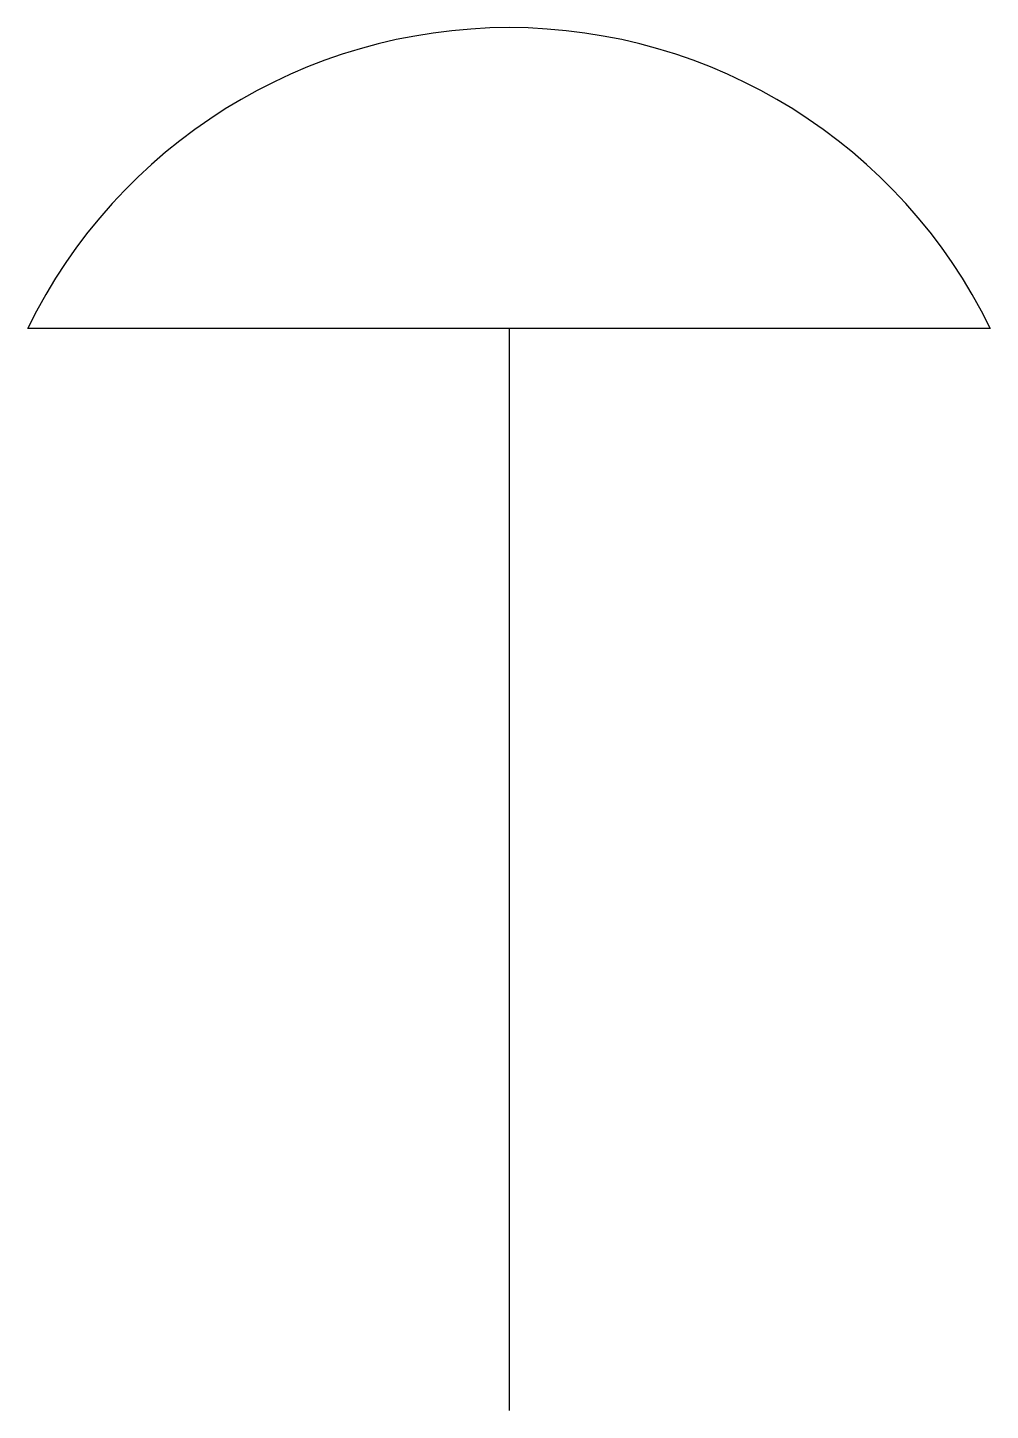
# Model space of a CAD drawing. Header units: metres. Extents: x -21628.8 to -21617.8, y -12379.2 to -12363.4.
import ezdxf

# ---------------------------------------------------------------- set-up
doc = ezdxf.new("R2010")
doc.units = ezdxf.units.M

msp = doc.modelspace()

# ---------------------------------------------------------------- linework, layer by layer
for p, q in [((-21628.83, -12366.8), (-21617.81, -12366.8)), ((-21623.32, -12366.8), (-21623.32, -12379.19))]:
    msp.add_line(p, q)
msp.add_arc((-21623.32, -12369.49), 6.13, 26.02, 153.98)

doc.saveas('drawing.dxf')
